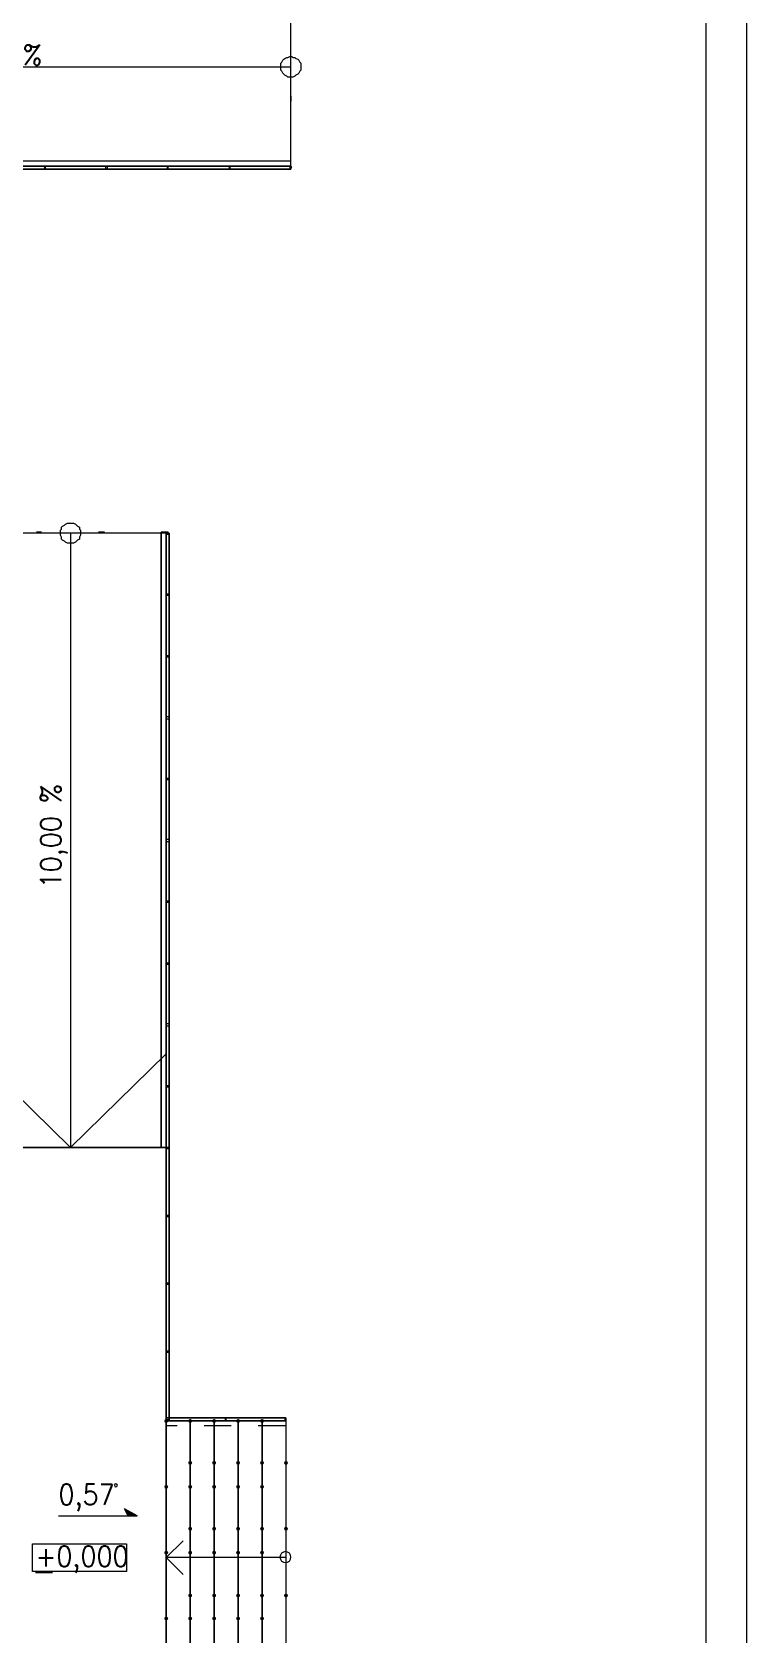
# Model space of a CAD drawing. Header units: millimetres. Extents: x 0 to 420, y 0 to 297.
# Drawn here: x 389.7 to 420.1, y 160.6 to 228.6 of the extents above; entities that cross this region are included whole.
import ezdxf

# ---------------------------------------------------------------- set-up
doc = ezdxf.new("R2010")
doc.units = ezdxf.units.MM
doc.styles.get("Standard").update_dxf_attribs({"font": 'STANDARD'})

msp = doc.modelspace()

# ---------------------------------------------------------------- hatches: boundary and pattern name
for color, points in [(254, [(395.520333, 169.672), (395.495463, 169.612204), (395.435667, 169.587333), (395.375871, 169.612204), (395.351, 169.672), (395.375871, 169.731796), (395.435667, 169.756667), (395.495462, 169.731796)]), (254, [(396.536333, 169.672), (396.511462, 169.612204), (396.451667, 169.587333), (396.391871, 169.612204), (396.367, 169.672), (396.391871, 169.731796), (396.451667, 169.756667), (396.511462, 169.731796)]), (254, [(397.552333, 169.672), (397.527462, 169.612204), (397.467667, 169.587333), (397.407871, 169.612204), (397.383, 169.672), (397.407871, 169.731796), (397.467667, 169.756667), (397.527462, 169.731796)]), (254, [(398.568333, 169.672), (398.543462, 169.612204), (398.483667, 169.587333), (398.423871, 169.612204), (398.399, 169.672), (398.423871, 169.731796), (398.483667, 169.756667), (398.543462, 169.731796)]), (254, [(399.584333, 169.672), (399.559463, 169.612204), (399.499667, 169.587333), (399.439871, 169.612204), (399.415, 169.672), (399.439871, 169.731796), (399.499667, 169.756667), (399.559462, 169.731796)]), (254, [(396.536333, 167.894), (396.511462, 167.834204), (396.451667, 167.809333), (396.391871, 167.834204), (396.367, 167.894), (396.391871, 167.953796), (396.451667, 167.978667), (396.511462, 167.953796)]), (254, [(397.552333, 167.894), (397.527462, 167.834204), (397.467667, 167.809333), (397.407871, 167.834204), (397.383, 167.894), (397.407871, 167.953796), (397.467667, 167.978667), (397.527462, 167.953796)]), (254, [(398.568333, 167.894), (398.543462, 167.834204), (398.483667, 167.809333), (398.423871, 167.834204), (398.399, 167.894), (398.423871, 167.953796), (398.483667, 167.978667), (398.543462, 167.953796)]), (254, [(399.584333, 167.894), (399.559463, 167.834204), (399.499667, 167.809333), (399.439871, 167.834204), (399.415, 167.894), (399.439871, 167.953796), (399.499667, 167.978667), (399.559462, 167.953796)]), (254, [(400.600333, 167.894), (400.575462, 167.834204), (400.515667, 167.809333), (400.455871, 167.834204), (400.431, 167.894), (400.455871, 167.953796), (400.515667, 167.978667), (400.575462, 167.953796)]), (254, [(395.520333, 166.878), (395.495463, 166.818204), (395.435667, 166.793333), (395.375871, 166.818204), (395.351, 166.878), (395.375871, 166.937796), (395.435667, 166.962667), (395.495462, 166.937796)]), (254, [(396.536333, 166.878), (396.511462, 166.818204), (396.451667, 166.793333), (396.391871, 166.818204), (396.367, 166.878), (396.391871, 166.937796), (396.451667, 166.962667), (396.511462, 166.937796)]), (254, [(397.552333, 166.878), (397.527462, 166.818204), (397.467667, 166.793333), (397.407871, 166.818204), (397.383, 166.878), (397.407871, 166.937796), (397.467667, 166.962667), (397.527462, 166.937796)]), (254, [(398.568333, 166.878), (398.543462, 166.818204), (398.483667, 166.793333), (398.423871, 166.818204), (398.399, 166.878), (398.423871, 166.937796), (398.483667, 166.962667), (398.543462, 166.937796)]), (254, [(399.584333, 166.878), (399.559463, 166.818204), (399.499667, 166.793333), (399.439871, 166.818204), (399.415, 166.878), (399.439871, 166.937796), (399.499667, 166.962667), (399.559462, 166.937796)]), (7, [(393.657667, 165.946667), (394.208, 165.650333), (393.827, 165.650333)]), (254, [(396.536333, 165.1), (396.511462, 165.040204), (396.451667, 165.015333), (396.391871, 165.040204), (396.367, 165.1), (396.391871, 165.159796), (396.451667, 165.184667), (396.511462, 165.159796)]), (254, [(397.552333, 165.1), (397.527462, 165.040204), (397.467667, 165.015333), (397.407871, 165.040204), (397.383, 165.1), (397.407871, 165.159796), (397.467667, 165.184667), (397.527462, 165.159796)]), (254, [(398.568333, 165.1), (398.543462, 165.040204), (398.483667, 165.015333), (398.423871, 165.040204), (398.399, 165.1), (398.423871, 165.159796), (398.483667, 165.184667), (398.543462, 165.159796)]), (254, [(399.584333, 165.1), (399.559463, 165.040204), (399.499667, 165.015333), (399.439871, 165.040204), (399.415, 165.1), (399.439871, 165.159796), (399.499667, 165.184667), (399.559462, 165.159796)]), (254, [(400.600333, 165.1), (400.575462, 165.040204), (400.515667, 165.015333), (400.455871, 165.040204), (400.431, 165.1), (400.455871, 165.159796), (400.515667, 165.184667), (400.575462, 165.159796)]), (254, [(395.520333, 164.084), (395.495463, 164.024204), (395.435667, 163.999333), (395.375871, 164.024204), (395.351, 164.084), (395.375871, 164.143796), (395.435667, 164.168667), (395.495462, 164.143796)]), (254, [(396.536333, 164.084), (396.511462, 164.024204), (396.451667, 163.999333), (396.391871, 164.024204), (396.367, 164.084), (396.391871, 164.143796), (396.451667, 164.168667), (396.511462, 164.143796)]), (254, [(397.552333, 164.084), (397.527462, 164.024204), (397.467667, 163.999333), (397.407871, 164.024204), (397.383, 164.084), (397.407871, 164.143796), (397.467667, 164.168667), (397.527462, 164.143796)]), (254, [(398.568333, 164.084), (398.543462, 164.024204), (398.483667, 163.999333), (398.423871, 164.024204), (398.399, 164.084), (398.423871, 164.143796), (398.483667, 164.168667), (398.543462, 164.143796)]), (254, [(399.584333, 164.084), (399.559463, 164.024204), (399.499667, 163.999333), (399.439871, 164.024204), (399.415, 164.084), (399.439871, 164.143796), (399.499667, 164.168667), (399.559462, 164.143796)]), (254, [(396.536333, 162.263667), (396.511462, 162.203871), (396.451667, 162.179), (396.391871, 162.203871), (396.367, 162.263667), (396.391871, 162.323462), (396.451667, 162.348333), (396.511462, 162.323463)]), (254, [(397.552333, 162.263667), (397.527462, 162.203871), (397.467667, 162.179), (397.407871, 162.203871), (397.383, 162.263667), (397.407871, 162.323462), (397.467667, 162.348333), (397.527462, 162.323463)]), (254, [(398.568333, 162.263667), (398.543462, 162.203871), (398.483667, 162.179), (398.423871, 162.203871), (398.399, 162.263667), (398.423871, 162.323462), (398.483667, 162.348333), (398.543462, 162.323463)]), (254, [(399.584333, 162.263667), (399.559463, 162.203871), (399.499667, 162.179), (399.439871, 162.203871), (399.415, 162.263667), (399.439871, 162.323462), (399.499667, 162.348333), (399.559462, 162.323463)]), (254, [(400.600333, 162.263667), (400.575462, 162.203871), (400.515667, 162.179), (400.455871, 162.203871), (400.431, 162.263667), (400.455871, 162.323462), (400.515667, 162.348333), (400.575462, 162.323463)]), (254, [(395.520333, 161.29), (395.495463, 161.230204), (395.435667, 161.205333), (395.375871, 161.230204), (395.351, 161.29), (395.375871, 161.349796), (395.435667, 161.374667), (395.495462, 161.349796)]), (254, [(396.536333, 161.29), (396.511462, 161.230204), (396.451667, 161.205333), (396.391871, 161.230204), (396.367, 161.29), (396.391871, 161.349796), (396.451667, 161.374667), (396.511462, 161.349796)]), (254, [(397.552333, 161.29), (397.527462, 161.230204), (397.467667, 161.205333), (397.407871, 161.230204), (397.383, 161.29), (397.407871, 161.349796), (397.467667, 161.374667), (397.527462, 161.349796)]), (254, [(398.568333, 161.29), (398.543462, 161.230204), (398.483667, 161.205333), (398.423871, 161.230204), (398.399, 161.29), (398.423871, 161.349796), (398.483667, 161.374667), (398.543462, 161.349796)]), (254, [(399.584333, 161.29), (399.559463, 161.230204), (399.499667, 161.205333), (399.439871, 161.230204), (399.415, 161.29), (399.439871, 161.349796), (399.499667, 161.374667), (399.559462, 161.349796)])]:
    msp.add_hatch(color=color).paths.add_polyline_path(points, flags=0)

# ---------------------------------------------------------------- linework, layer by layer
at = {"color": 7, "lineweight": 0}
for points in [[(0.211668, 0), (420.073667, 0), (420.073667, 296.925999), (0.211668, 296.925999)], [(7.239002, 1.735667), (418.338, 1.735667), (418.338, 295.190332), (7.239002, 295.190332)], [(400.304, 227.118333), (400.304, 227.203), (400.304, 227.287667), (400.346333, 227.33), (400.388667, 227.414667), (400.431, 227.457), (400.473333, 227.499333), (400.558, 227.541667), (400.600333, 227.541667), (400.685, 227.584), (400.769667, 227.584), (400.812, 227.541667), (400.896667, 227.541667), (400.939, 227.499333), (401.023667, 227.457), (401.066, 227.414667), (401.108333, 227.33), (401.150667, 227.287667), (401.150667, 227.203), (401.150667, 227.118333), (401.150667, 227.076), (401.150667, 226.991333), (401.108333, 226.949), (401.066, 226.864333), (401.023667, 226.822), (400.939, 226.779667), (400.896667, 226.737333), (400.812, 226.695), (400.769667, 226.695), (400.685, 226.695), (400.600333, 226.695), (400.558, 226.737333), (400.473333, 226.779667), (400.431, 226.822), (400.388667, 226.864333), (400.346333, 226.949), (400.304, 226.991333), (400.304, 227.076)], [(374.65, 223.054333), (374.65, 222.927333), (400.727333, 222.927333), (400.727333, 223.139), (374.65, 223.139)], [(374.65, 222.927333), (400.727333, 222.927333), (400.727333, 222.800333), (374.65, 222.800333), (374.65, 222.927333), (400.727333, 222.927333), (400.727333, 222.800333), (374.65, 222.800333), (374.65, 222.927333), (400.727333, 222.927333), (400.727333, 222.800333), (374.65, 222.800333), (374.65, 222.927333), (400.727333, 222.927333), (400.727333, 222.800333), (374.65, 222.800333), (374.65, 222.927333), (374.65, 222.800333), (400.727333, 222.800333), (400.727333, 222.927333)], [(390.271, 222.927333), (390.271, 222.800333), (390.313333, 222.800333), (390.313333, 222.927333)], [(392.853333, 222.927333), (392.853333, 222.800333), (392.938, 222.800333), (392.938, 222.927333)], [(395.478, 222.927333), (395.478, 222.800333), (395.520333, 222.800333), (395.520333, 222.927333)], [(398.102667, 222.927333), (398.102667, 222.800333), (398.145, 222.800333), (398.145, 222.927333)], [(400.727333, 222.800333), (400.727333, 222.842667), (400.769667, 222.885), (400.727333, 222.885), (400.727333, 222.927333), (400.685, 222.927333), (400.685, 222.885), (400.685, 222.842667), (400.727333, 222.842667)], [(391.371667, 206.925333), (391.287, 206.925333), (391.244667, 206.925333), (391.16, 206.967667), (391.117667, 207.01), (391.033, 207.052333), (390.990667, 207.094667), (390.990667, 207.179333), (390.948333, 207.264), (390.948333, 207.306333), (390.948333, 207.391), (390.948333, 207.475667), (390.990667, 207.518), (390.990667, 207.602667), (391.033, 207.645), (391.117667, 207.687333), (391.16, 207.729667), (391.244667, 207.772), (391.287, 207.772), (391.371667, 207.772), (391.456333, 207.772), (391.498667, 207.772), (391.583333, 207.729667), (391.625667, 207.687333), (391.668, 207.645), (391.752667, 207.602667), (391.752667, 207.518), (391.795, 207.475667), (391.795, 207.391), (391.795, 207.306333), (391.795, 207.264), (391.752667, 207.179333), (391.752667, 207.094667), (391.668, 207.052333), (391.625667, 207.01), (391.583333, 206.967667), (391.498667, 206.925333), (391.456333, 206.925333)], [(395.308667, 181.271333), (395.435667, 181.271333), (395.435667, 207.391), (395.224, 207.391), (395.224, 181.271333)], [(395.308667, 181.271333), (395.224, 181.271333), (395.224, 207.391), (395.435667, 207.391), (395.435667, 181.271333)], [(395.562667, 207.348667), (395.520333, 207.348667), (395.520333, 207.391), (395.478, 207.391), (395.435667, 207.391), (395.435667, 207.348667), (395.435667, 207.306333), (395.478, 207.306333), (395.520333, 207.306333), (395.520333, 207.348667)], [(395.435667, 181.271333), (395.435667, 207.348667), (395.562667, 207.348667), (395.562667, 181.271333), (395.435667, 181.271333), (395.435667, 207.348667), (395.562667, 207.348667), (395.562667, 181.271333), (395.435667, 181.271333), (395.435667, 207.348667), (395.562667, 207.348667), (395.562667, 181.271333), (395.435667, 181.271333), (395.435667, 207.348667), (395.562667, 207.348667), (395.562667, 181.271333), (395.435667, 181.271333), (395.562667, 181.271333), (395.562667, 207.348667), (395.435667, 207.348667)], [(395.435667, 204.724), (395.562667, 204.724), (395.562667, 204.766333), (395.435667, 204.766333)], [(395.435667, 202.099333), (395.562667, 202.099333), (395.562667, 202.141667), (395.435667, 202.141667)], [(395.435667, 199.474667), (395.562667, 199.474667), (395.562667, 199.559333), (395.435667, 199.559333)], [(395.435667, 196.892333), (395.562667, 196.892333), (395.562667, 196.934667), (395.435667, 196.934667)], [(395.435667, 194.267667), (395.562667, 194.267667), (395.562667, 194.352333), (395.435667, 194.352333)], [(395.435667, 191.685333), (395.562667, 191.685333), (395.562667, 191.727667), (395.435667, 191.727667)], [(395.435667, 189.060667), (395.562667, 189.060667), (395.562667, 189.103), (395.435667, 189.103)], [(395.435667, 186.436), (395.562667, 186.436), (395.562667, 186.520667), (395.435667, 186.520667)], [(395.435667, 183.853667), (395.562667, 183.853667), (395.562667, 183.896), (395.435667, 183.896)], [(395.435667, 181.271333), (395.435667, 146.473333), (386.715, 146.473333), (386.715, 181.271333)], [(395.435667, 169.714333), (395.435667, 181.271333), (395.562667, 181.271333), (395.562667, 169.714333), (395.435667, 169.714333), (395.435667, 181.271333), (395.562667, 181.271333), (395.562667, 169.714333), (395.435667, 169.714333), (395.435667, 181.271333), (395.562667, 181.271333), (395.562667, 169.714333), (395.435667, 169.714333), (395.562667, 169.714333), (395.562667, 181.271333), (395.435667, 181.271333)], [(395.435667, 169.714333), (395.562667, 169.714333), (395.562667, 181.271333), (395.435667, 181.271333)], [(395.562667, 181.271333), (395.520333, 181.271333), (395.478, 181.271333), (395.435667, 181.271333), (395.435667, 181.229), (395.478, 181.229), (395.520333, 181.229), (395.520333, 181.271333)], [(395.435667, 178.350333), (395.562667, 178.350333), (395.562667, 178.392667), (395.435667, 178.392667)], [(395.435667, 175.471667), (395.562667, 175.471667), (395.562667, 175.514), (395.435667, 175.514)], [(395.435667, 172.593), (395.562667, 172.593), (395.562667, 172.635333), (395.435667, 172.635333)], [(395.435667, 169.672), (395.562667, 169.672), (395.562667, 169.799), (395.435667, 169.799)], [(400.515667, 169.672), (395.435667, 169.672), (395.435667, 169.799), (400.515667, 169.799), (400.515667, 169.672), (395.435667, 169.672), (395.435667, 169.799), (400.515667, 169.799), (400.515667, 169.672), (395.435667, 169.672), (395.435667, 169.799), (400.515667, 169.799), (400.515667, 169.672), (400.515667, 169.799), (395.435667, 169.799), (395.435667, 169.672)], [(400.515667, 169.672), (400.515667, 169.799), (395.435667, 169.799), (395.435667, 169.672)], [(396.451667, 169.672), (396.451667, 158.072667), (395.435667, 158.072667), (395.435667, 169.672)], [(397.467667, 169.672), (397.467667, 158.072667), (396.451667, 158.072667), (396.451667, 169.672)], [(398.483667, 169.672), (398.483667, 158.072667), (397.467667, 158.072667), (397.467667, 169.672)], [(397.975667, 169.672), (397.975667, 169.799), (397.933333, 169.799), (397.933333, 169.672)], [(399.499667, 169.672), (399.499667, 158.072667), (398.483667, 158.072667), (398.483667, 169.672)], [(400.515667, 169.672), (400.515667, 158.072667), (399.499667, 158.072667), (399.499667, 169.672)], [(400.515667, 169.799), (400.473333, 169.799), (400.473333, 169.672), (400.515667, 169.672)], [(393.361333, 166.9415), (393.342728, 166.986394), (393.297833, 167.005), (393.252939, 166.986394), (393.234333, 166.9415), (393.252939, 166.896605), (393.297833, 166.878), (393.342728, 166.896605)], [(393.657667, 165.946667), (394.208, 165.650333), (393.827, 165.650333)], [(389.763, 164.465), (393.742333, 164.465), (393.742333, 163.279667), (389.763, 163.279667)]]:
    msp.add_lwpolyline(points, close=True, dxfattribs=at)
for points in [[(400.727333, 222.927333), (374.65, 222.927333), (374.65, 231.351667), (400.727333, 231.351667)], [(400.727333, 222.927333), (400.727333, 231.351667)], [(400.727333, 228.388333), (400.727333, 228.6)], [(400.727333, 227.118333), (374.65, 227.118333), (378.629333, 222.927333)], [(400.727333, 225.890667), (400.727333, 225.679)], [(392.049, 222.927333), (392.133667, 222.927333), (392.260667, 222.927333)], [(395.435667, 207.348667), (387.307667, 207.348667)], [(395.435667, 207.348667), (395.435667, 181.271333), (387.307667, 181.271333), (387.307667, 207.348667)], [(390.144, 207.391), (389.932333, 207.391)], [(391.371667, 207.348667), (391.371667, 181.271333), (395.435667, 185.250667)], [(392.811, 207.391), (392.557, 207.391)], [(395.435667, 198.882), (395.435667, 198.670333)], [(395.435667, 190.161333), (395.435667, 189.949667)], [(391.371667, 181.271333), (387.307667, 185.250667)], [(391.371667, 181.271333), (387.307667, 181.271333), (387.307667, 181.356)], [(389.932333, 181.271333), (390.059333, 181.271333), (390.144, 181.271333)], [(395.435667, 181.483), (395.435667, 181.271333), (391.371667, 181.271333)], [(392.557, 181.271333), (392.684, 181.271333), (392.811, 181.271333)], [(396.451667, 169.672), (395.435667, 169.672)], [(395.901333, 169.460333), (395.435667, 169.460333), (395.435667, 169.672), (395.859, 169.672)], [(397.467667, 169.672), (396.451667, 169.672)], [(397.002, 169.672), (398.187333, 169.672)], [(398.187333, 169.460333), (397.044333, 169.460333)], [(398.483667, 169.672), (397.467667, 169.672)], [(399.499667, 169.672), (398.483667, 169.672)], [(399.330333, 169.672), (400.473333, 169.672)], [(400.515667, 169.460333), (399.330333, 169.460333)], [(400.515667, 169.672), (399.499667, 169.672)], [(390.863667, 165.650333), (394.208, 165.650333), (393.657667, 165.946667), (393.827, 165.650333)], [(400.515667, 163.872333), (399.499667, 163.872333), (396.451667, 163.872333), (395.435667, 163.872333), (396.155333, 164.592)], [(395.435667, 163.872333), (396.155333, 163.152667)], [(400.4945, 164.126333), (400.403863, 164.108039), (400.329855, 164.058145), (400.279961, 163.984137), (400.261667, 163.8935), (400.279961, 163.802863), (400.329855, 163.728855), (400.403863, 163.678961), (400.4945, 163.660667)], [(400.4945, 163.660667), (400.585137, 163.678961), (400.659145, 163.728855), (400.709039, 163.802863), (400.727333, 163.8935), (400.709039, 163.984137), (400.659145, 164.058145), (400.585137, 164.108039), (400.4945, 164.126333)], [(389.89, 163.237333), (390.609667, 163.237333)]]:
    msp.add_lwpolyline(points, dxfattribs=at)

# ---------------------------------------------------------------- texts
at = {"color": 7, "char_height": 0.872032, "attachment_point": 1}
for s, insert, width in [('10,00 %', (385.741347, 228.075033), 4.28749067), ('0,57', (390.863653, 166.988034), 2.08318756), ('+0,000', (389.89, 164.363362), 3.43968178)]:
    msp.add_mtext(s, dxfattribs=dict(at, insert=insert, width=width))
at = {"color": 7, "insert": (391.24468, 192.277997), "char_height": 0.872032, "width": 4.28749067, "attachment_point": 7, "rotation": 90}
msp.add_mtext('10,00 %', dxfattribs=at)

doc.saveas('drawing.dxf')
